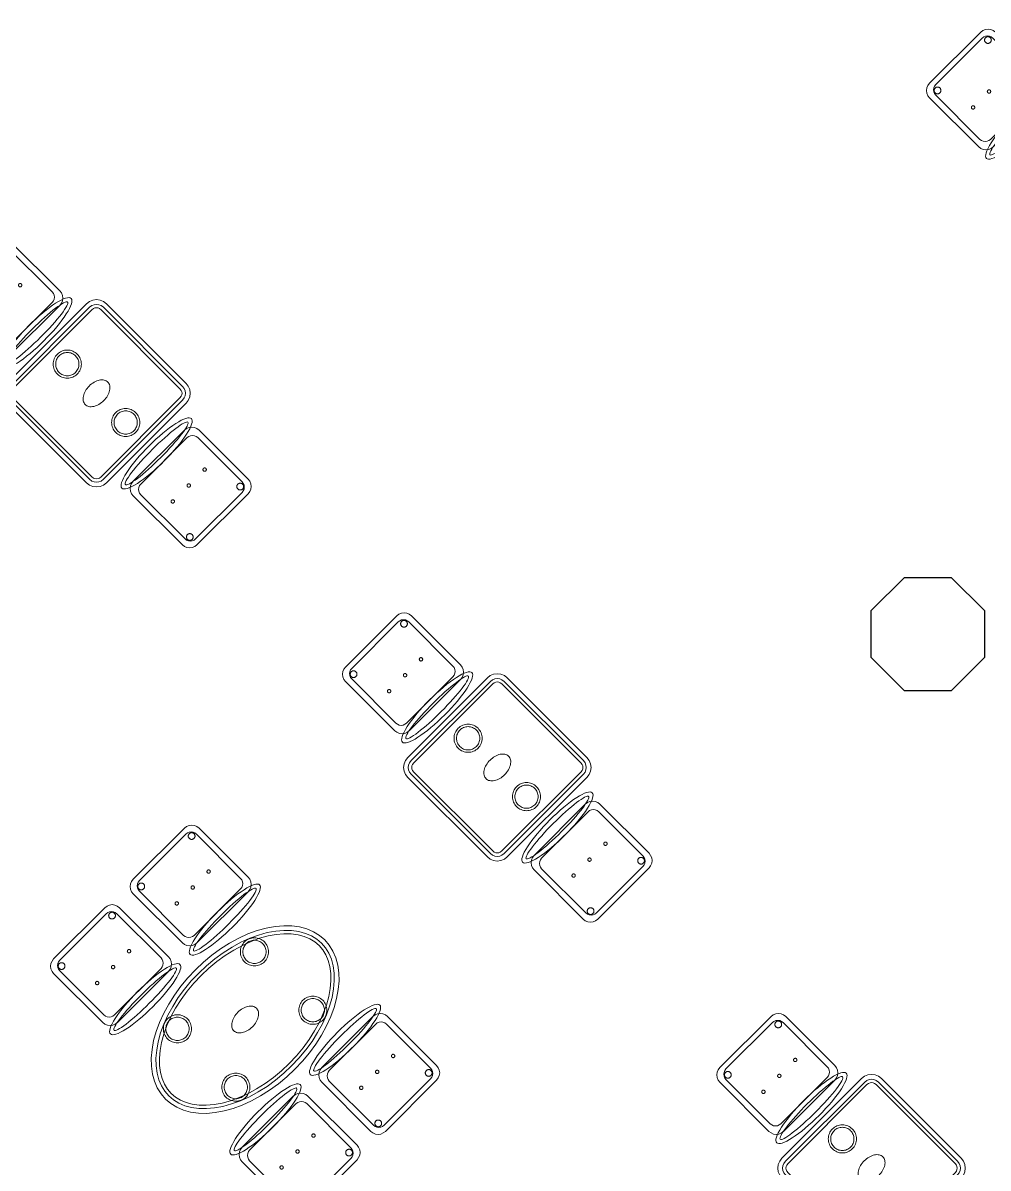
# Model space of a CAD drawing. Header units: metres. Extents: x 2172.2 to 2210.6, y 415.3 to 458.1.
# Drawn here: x 2197.21 to 2202.36, y 425.67 to 431.77 of the extents above; entities that cross this region are included whole.
import ezdxf

# ---------------------------------------------------------------- set-up
doc = ezdxf.new("R2010")
doc.units = ezdxf.units.M
for name, color, linetype, lineweight in [('NC_N1_CHAIRS', 7, 'CONTINUOUS', 13), ('NC_N1_COLUMNS', 7, 'CONTINUOUS', 25), ('NC_N1_TABLES', 7, 'CONTINUOUS', 13), ('NC_N1_WALLS', 7, 'CONTINUOUS', 25)]:
    doc.layers.add(name, color=color, linetype=linetype, lineweight=lineweight)

# ---------------------------------------------------------------- blocks, each defined once
blk = doc.blocks.new('NC_N1_ARCHITECTURE')
at = {"layer": 'NC_N1_COLUMNS', "linetype": 'CONTINUOUS', "lineweight": -2}
blk.add_lwpolyline([(11.911421, -5.785677), (11.734645, -5.608903), (11.734677, -5.358869), (11.911421, -5.182129), (12.161419, -5.182129), (12.338195, -5.358905), (12.338195, -5.608903), (12.161419, -5.785677)], close=True, dxfattribs=at)
blk = doc.blocks.new('NC_N1_DINING_TWO_SQUARE')
at = {"color": 0, "linetype": 'CONTINUOUS', "lineweight": -2}
for points in [[(0.3, -0.375), (-0.3, -0.375), (-0.3194, -0.3724), (-0.3375, -0.365), (-0.353, -0.353), (-0.365, -0.3375), (-0.3724, -0.3194), (-0.375, -0.3), (-0.375, 0.3), (-0.3724, 0.3194), (-0.365, 0.3375), (-0.353, 0.353), (-0.3375, 0.365), (-0.3194, 0.3724), (-0.3, 0.375), (0.3, 0.375), (0.3194, 0.3724), (0.3375, 0.365), (0.353, 0.353), (0.365, 0.3375), (0.3724, 0.3194), (0.375, 0.3), (0.375, -0.3), (0.3724, -0.3194), (0.365, -0.3375), (0.353, -0.353), (0.3375, -0.365), (0.3194, -0.3724)], [(0.2984, -0.35), (-0.2984, -0.35), (-0.3129, -0.3481), (-0.3249, -0.3431), (-0.3352, -0.3352), (-0.3431, -0.3249), (-0.3481, -0.3129), (-0.35, -0.2984), (-0.35, 0.2984), (-0.3481, 0.3129), (-0.3431, 0.3249), (-0.3352, 0.3352), (-0.3249, 0.3431), (-0.3129, 0.3481), (-0.2984, 0.35), (0.2984, 0.35), (0.3129, 0.3481), (0.3249, 0.3431), (0.3352, 0.3352), (0.3431, 0.3249), (0.3481, 0.3129), (0.35, 0.2984), (0.35, -0.2984), (0.3481, -0.3129), (0.3431, -0.3249), (0.3352, -0.3352), (0.3249, -0.3431), (0.3129, -0.3481)], [(0.2972, -0.332), (-0.2972, -0.332), (-0.3082, -0.3306), (-0.3158, -0.3274), (-0.3224, -0.3224), (-0.3274, -0.3158), (-0.3306, -0.3082), (-0.332, -0.2972), (-0.332, 0.2972), (-0.3306, 0.3082), (-0.3274, 0.3158), (-0.3224, 0.3224), (-0.3158, 0.3274), (-0.3082, 0.3306), (-0.2972, 0.332), (0.2972, 0.332), (0.3082, 0.3306), (0.3158, 0.3274), (0.3224, 0.3224), (0.3274, 0.3158), (0.3306, 0.3082), (0.332, 0.2972), (0.332, -0.2972), (0.3306, -0.3082), (0.3274, -0.3158), (0.3224, -0.3224), (0.3158, -0.3274), (0.3082, -0.3306)], [(0.075, 0.22), (0.0746, 0.2126), (0.0736, 0.2054), (0.0718, 0.1982), (0.0693, 0.1913), (0.0661, 0.1846), (0.0624, 0.1783), (0.058, 0.1724), (0.053, 0.167), (0.0476, 0.162), (0.0417, 0.1576), (0.0354, 0.1539), (0.0287, 0.1507), (0.0218, 0.1482), (0.0146, 0.1464), (0.0074, 0.1454), (0, 0.145), (-0.0074, 0.1454), (-0.0146, 0.1464), (-0.0218, 0.1482), (-0.0287, 0.1507), (-0.0354, 0.1539), (-0.0417, 0.1576), (-0.0476, 0.162), (-0.053, 0.167), (-0.058, 0.1724), (-0.0624, 0.1783), (-0.0661, 0.1846), (-0.0693, 0.1913), (-0.0718, 0.1982), (-0.0736, 0.2054), (-0.0746, 0.2126), (-0.075, 0.22), (-0.0746, 0.2274), (-0.0736, 0.2346), (-0.0718, 0.2418), (-0.0693, 0.2487), (-0.0661, 0.2554), (-0.0624, 0.2617), (-0.058, 0.2676), (-0.053, 0.273), (-0.0476, 0.278), (-0.0417, 0.2824), (-0.0354, 0.2861), (-0.0287, 0.2893), (-0.0218, 0.2918), (-0.0146, 0.2936), (-0.0074, 0.2946), (0, 0.295), (0.0074, 0.2946), (0.0146, 0.2936), (0.0218, 0.2918), (0.0287, 0.2893), (0.0354, 0.2861), (0.0417, 0.2824), (0.0476, 0.278), (0.053, 0.273), (0.058, 0.2676), (0.0624, 0.2617), (0.0661, 0.2554), (0.0693, 0.2487), (0.0718, 0.2418), (0.0736, 0.2346), (0.0746, 0.2274)], [(0.062, 0.22), (0.0617, 0.2139), (0.0608, 0.2079), (0.0593, 0.202), (0.0573, 0.1963), (0.0547, 0.1908), (0.0516, 0.1856), (0.0479, 0.1807), (0.0438, 0.1762), (0.0393, 0.1721), (0.0344, 0.1684), (0.0292, 0.1653), (0.0237, 0.1627), (0.018, 0.1607), (0.0121, 0.1592), (0.0061, 0.1583), (0, 0.158), (-0.0061, 0.1583), (-0.0121, 0.1592), (-0.018, 0.1607), (-0.0237, 0.1627), (-0.0292, 0.1653), (-0.0344, 0.1684), (-0.0393, 0.1721), (-0.0438, 0.1762), (-0.0479, 0.1807), (-0.0516, 0.1856), (-0.0547, 0.1908), (-0.0573, 0.1963), (-0.0593, 0.202), (-0.0608, 0.2079), (-0.0617, 0.2139), (-0.062, 0.22), (-0.0617, 0.2261), (-0.0608, 0.2321), (-0.0593, 0.238), (-0.0573, 0.2437), (-0.0547, 0.2492), (-0.0516, 0.2544), (-0.0479, 0.2593), (-0.0438, 0.2638), (-0.0393, 0.2679), (-0.0344, 0.2716), (-0.0292, 0.2747), (-0.0237, 0.2773), (-0.018, 0.2793), (-0.0121, 0.2808), (-0.0061, 0.2817), (0, 0.282), (0.0061, 0.2817), (0.0121, 0.2808), (0.018, 0.2793), (0.0237, 0.2773), (0.0292, 0.2747), (0.0344, 0.2716), (0.0393, 0.2679), (0.0438, 0.2638), (0.0479, 0.2593), (0.0516, 0.2544), (0.0547, 0.2492), (0.0573, 0.2437), (0.0593, 0.238), (0.0608, 0.2321), (0.0617, 0.2261)], [(0.085, 0), (0.0846, 0.0054), (0.0834, 0.0107), (0.0813, 0.016), (0.0785, 0.021), (0.075, 0.0259), (0.0707, 0.0306), (0.0657, 0.0349), (0.0601, 0.0389), (0.0539, 0.0425), (0.0472, 0.0457), (0.0401, 0.0485), (0.0325, 0.0508), (0.0247, 0.0526), (0.0166, 0.0539), (0.0083, 0.0547), (0, 0.055), (-0.0083, 0.0547), (-0.0166, 0.0539), (-0.0247, 0.0526), (-0.0325, 0.0508), (-0.0401, 0.0485), (-0.0472, 0.0457), (-0.0539, 0.0425), (-0.0601, 0.0389), (-0.0657, 0.0349), (-0.0707, 0.0306), (-0.075, 0.0259), (-0.0785, 0.021), (-0.0813, 0.016), (-0.0834, 0.0107), (-0.0846, 0.0054), (-0.085, 0), (-0.0846, -0.0054), (-0.0834, -0.0107), (-0.0813, -0.016), (-0.0785, -0.021), (-0.075, -0.0259), (-0.0707, -0.0306), (-0.0657, -0.0349), (-0.0601, -0.0389), (-0.0539, -0.0425), (-0.0472, -0.0457), (-0.0401, -0.0485), (-0.0325, -0.0508), (-0.0247, -0.0526), (-0.0166, -0.0539), (-0.0083, -0.0547), (0, -0.055), (0.0083, -0.0547), (0.0166, -0.0539), (0.0247, -0.0526), (0.0325, -0.0508), (0.0401, -0.0485), (0.0472, -0.0457), (0.0539, -0.0425), (0.0601, -0.0389), (0.0657, -0.0349), (0.0707, -0.0306), (0.075, -0.0259), (0.0785, -0.021), (0.0813, -0.016), (0.0834, -0.0107), (0.0846, -0.0054)], [(0.075, -0.22), (0.0746, -0.2274), (0.0736, -0.2346), (0.0718, -0.2418), (0.0693, -0.2487), (0.0661, -0.2554), (0.0624, -0.2617), (0.058, -0.2676), (0.053, -0.273), (0.0476, -0.278), (0.0417, -0.2824), (0.0354, -0.2861), (0.0287, -0.2893), (0.0218, -0.2918), (0.0146, -0.2936), (0.0074, -0.2946), (0, -0.295), (-0.0074, -0.2946), (-0.0146, -0.2936), (-0.0218, -0.2918), (-0.0287, -0.2893), (-0.0354, -0.2861), (-0.0417, -0.2824), (-0.0476, -0.278), (-0.053, -0.273), (-0.058, -0.2676), (-0.0624, -0.2617), (-0.0661, -0.2554), (-0.0693, -0.2487), (-0.0718, -0.2418), (-0.0736, -0.2346), (-0.0746, -0.2274), (-0.075, -0.22), (-0.0746, -0.2126), (-0.0736, -0.2054), (-0.0718, -0.1982), (-0.0693, -0.1913), (-0.0661, -0.1846), (-0.0624, -0.1783), (-0.058, -0.1724), (-0.053, -0.167), (-0.0476, -0.162), (-0.0417, -0.1576), (-0.0354, -0.1539), (-0.0287, -0.1507), (-0.0218, -0.1482), (-0.0146, -0.1464), (-0.0074, -0.1454), (0, -0.145), (0.0074, -0.1454), (0.0146, -0.1464), (0.0218, -0.1482), (0.0287, -0.1507), (0.0354, -0.1539), (0.0417, -0.1576), (0.0476, -0.162), (0.053, -0.167), (0.058, -0.1724), (0.0624, -0.1783), (0.0661, -0.1846), (0.0693, -0.1913), (0.0718, -0.1982), (0.0736, -0.2054), (0.0746, -0.2126)], [(0.062, -0.22), (0.0617, -0.2261), (0.0608, -0.2321), (0.0593, -0.238), (0.0573, -0.2437), (0.0547, -0.2492), (0.0516, -0.2544), (0.0479, -0.2593), (0.0438, -0.2638), (0.0393, -0.2679), (0.0344, -0.2716), (0.0292, -0.2747), (0.0237, -0.2773), (0.018, -0.2793), (0.0121, -0.2808), (0.0061, -0.2817), (0, -0.282), (-0.0061, -0.2817), (-0.0121, -0.2808), (-0.018, -0.2793), (-0.0237, -0.2773), (-0.0292, -0.2747), (-0.0344, -0.2716), (-0.0393, -0.2679), (-0.0438, -0.2638), (-0.0479, -0.2593), (-0.0516, -0.2544), (-0.0547, -0.2492), (-0.0573, -0.2437), (-0.0593, -0.238), (-0.0608, -0.2321), (-0.0617, -0.2261), (-0.062, -0.22), (-0.0617, -0.2139), (-0.0608, -0.2079), (-0.0593, -0.202), (-0.0573, -0.1963), (-0.0547, -0.1908), (-0.0516, -0.1856), (-0.0479, -0.1807), (-0.0438, -0.1762), (-0.0393, -0.1721), (-0.0344, -0.1684), (-0.0292, -0.1653), (-0.0237, -0.1627), (-0.018, -0.1607), (-0.0121, -0.1592), (-0.0061, -0.1583), (0, -0.158), (0.0061, -0.1583), (0.0121, -0.1592), (0.018, -0.1607), (0.0237, -0.1627), (0.0292, -0.1653), (0.0344, -0.1684), (0.0393, -0.1721), (0.0438, -0.1762), (0.0479, -0.1807), (0.0516, -0.1856), (0.0547, -0.1908), (0.0573, -0.1963), (0.0593, -0.202), (0.0608, -0.2079), (0.0617, -0.2139)]]:
    blk.add_lwpolyline(points, close=True, dxfattribs=at)
blk = doc.blocks.new('NC_N1_CHAIR_OLIVE')
at = {"color": 0, "linetype": 'CONTINUOUS', "lineweight": -2}
for points in [[(0.262, 0.222), (0.2607, 0.2276), (0.257, 0.2331), (0.2507, 0.2385), (0.2421, 0.2438), (0.2311, 0.2489), (0.2178, 0.2537), (0.2025, 0.2582), (0.1853, 0.2623), (0.1662, 0.2661), (0.1456, 0.2694), (0.1235, 0.2723), (0.1003, 0.2747), (0.0761, 0.2765), (0.0511, 0.2779), (0.0257, 0.2787), (0, 0.279), (-0.0257, 0.2787), (-0.0511, 0.2779), (-0.0761, 0.2765), (-0.1003, 0.2747), (-0.1235, 0.2723), (-0.1456, 0.2694), (-0.1662, 0.2661), (-0.1853, 0.2623), (-0.2025, 0.2582), (-0.2178, 0.2537), (-0.2311, 0.2489), (-0.2421, 0.2438), (-0.2507, 0.2385), (-0.257, 0.2331), (-0.2607, 0.2276), (-0.262, 0.222), (-0.2607, 0.2164), (-0.257, 0.2109), (-0.2507, 0.2055), (-0.2421, 0.2002), (-0.2311, 0.1951), (-0.2178, 0.1903), (-0.2025, 0.1858), (-0.1853, 0.1817), (-0.1662, 0.1779), (-0.1456, 0.1746), (-0.1235, 0.1717), (-0.1003, 0.1693), (-0.0761, 0.1675), (-0.0511, 0.1661), (-0.0257, 0.1653), (0, 0.165), (0.0257, 0.1653), (0.0511, 0.1661), (0.0761, 0.1675), (0.1003, 0.1693), (0.1235, 0.1717), (0.1456, 0.1746), (0.1662, 0.1779), (0.1853, 0.1817), (0.2025, 0.1858), (0.2178, 0.1903), (0.2311, 0.1951), (0.2421, 0.2002), (0.2507, 0.2055), (0.257, 0.2109), (0.2607, 0.2164)], [(0.235, 0.222), (0.2339, 0.225), (0.2305, 0.228), (0.2249, 0.231), (0.2171, 0.2339), (0.2073, 0.2366), (0.1954, 0.2392), (0.1817, 0.2417), (0.1662, 0.2439), (0.1491, 0.246), (0.1306, 0.2478), (0.1108, 0.2493), (0.0899, 0.2506), (0.0682, 0.2517), (0.0458, 0.2524), (0.023, 0.2529), (0, 0.253), (-0.023, 0.2529), (-0.0458, 0.2524), (-0.0682, 0.2517), (-0.0899, 0.2506), (-0.1108, 0.2493), (-0.1306, 0.2478), (-0.1491, 0.246), (-0.1662, 0.2439), (-0.1817, 0.2417), (-0.1954, 0.2392), (-0.2073, 0.2366), (-0.2171, 0.2339), (-0.2249, 0.231), (-0.2305, 0.228), (-0.2339, 0.225), (-0.235, 0.222), (-0.2339, 0.219), (-0.2305, 0.216), (-0.2249, 0.213), (-0.2171, 0.2101), (-0.2073, 0.2074), (-0.1954, 0.2048), (-0.1817, 0.2023), (-0.1662, 0.2001), (-0.1491, 0.198), (-0.1306, 0.1962), (-0.1108, 0.1947), (-0.0899, 0.1934), (-0.0682, 0.1923), (-0.0458, 0.1916), (-0.023, 0.1911), (0, 0.191), (0.023, 0.1911), (0.0458, 0.1916), (0.0682, 0.1923), (0.0899, 0.1934), (0.1108, 0.1947), (0.1306, 0.1962), (0.1491, 0.198), (0.1662, 0.2001), (0.1817, 0.2023), (0.1954, 0.2048), (0.2073, 0.2074), (0.2171, 0.2101), (0.2249, 0.213), (0.2305, 0.216), (0.2339, 0.219)], [(0.193, -0.275), (-0.193, -0.275), (-0.2072, -0.2731), (-0.2205, -0.2676), (-0.2319, -0.2589), (-0.2406, -0.2475), (-0.2461, -0.2342), (-0.248, -0.22), (-0.248, 0.15), (-0.2461, 0.1642), (-0.2406, 0.1775), (-0.2319, 0.1889), (-0.2205, 0.1976), (-0.2072, 0.2031), (-0.193, 0.205), (0.193, 0.205), (0.2072, 0.2031), (0.2205, 0.1976), (0.2319, 0.1889), (0.2406, 0.1775), (0.2461, 0.1642), (0.248, 0.15), (0.248, -0.22), (0.2461, -0.2342), (0.2406, -0.2475), (0.2319, -0.2589), (0.2205, -0.2676), (0.2072, -0.2731)], [(0.175, -0.247), (-0.175, -0.247), (-0.1854, -0.2456), (-0.195, -0.2416), (-0.2033, -0.2353), (-0.2096, -0.227), (-0.2136, -0.2174), (-0.215, -0.207), (-0.215, 0.126), (-0.2136, 0.1364), (-0.2096, 0.146), (-0.2033, 0.1543), (-0.195, 0.1606), (-0.1854, 0.1646), (-0.175, 0.166), (0.175, 0.166), (0.1854, 0.1646), (0.195, 0.1606), (0.2033, 0.1543), (0.2096, 0.146), (0.2136, 0.1364), (0.215, 0.126), (0.215, -0.207), (0.2136, -0.2174), (0.2096, -0.227), (0.2033, -0.2353), (0.195, -0.2416), (0.1854, -0.2456)], [(-0.111, -0.02), (-0.111, -0.0209), (-0.1112, -0.0218), (-0.1114, -0.0226), (-0.1117, -0.0234), (-0.1121, -0.0242), (-0.1125, -0.025), (-0.113, -0.0257), (-0.1136, -0.0264), (-0.1143, -0.027), (-0.115, -0.0275), (-0.1158, -0.0279), (-0.1166, -0.0283), (-0.1174, -0.0286), (-0.1182, -0.0288), (-0.1191, -0.029), (-0.12, -0.029), (-0.1209, -0.029), (-0.1218, -0.0288), (-0.1226, -0.0286), (-0.1234, -0.0283), (-0.1242, -0.0279), (-0.125, -0.0275), (-0.1257, -0.027), (-0.1264, -0.0264), (-0.127, -0.0257), (-0.1275, -0.025), (-0.1279, -0.0242), (-0.1283, -0.0234), (-0.1286, -0.0226), (-0.1288, -0.0218), (-0.129, -0.0209), (-0.129, -0.02), (-0.129, -0.0191), (-0.1288, -0.0182), (-0.1286, -0.0174), (-0.1283, -0.0166), (-0.1279, -0.0158), (-0.1275, -0.015), (-0.127, -0.0143), (-0.1264, -0.0136), (-0.1257, -0.013), (-0.125, -0.0125), (-0.1242, -0.0121), (-0.1234, -0.0117), (-0.1226, -0.0114), (-0.1218, -0.0112), (-0.1209, -0.011), (-0.12, -0.011), (-0.1191, -0.011), (-0.1182, -0.0112), (-0.1174, -0.0114), (-0.1166, -0.0117), (-0.1158, -0.0121), (-0.115, -0.0125), (-0.1143, -0.013), (-0.1136, -0.0136), (-0.113, -0.0143), (-0.1125, -0.015), (-0.1121, -0.0158), (-0.1117, -0.0166), (-0.1114, -0.0174), (-0.1112, -0.0182), (-0.111, -0.0191)], [(0.009, -0.02), (0.009, -0.0209), (0.0088, -0.0218), (0.0086, -0.0226), (0.0083, -0.0234), (0.0079, -0.0242), (0.0075, -0.025), (0.007, -0.0257), (0.0064, -0.0264), (0.0057, -0.027), (0.005, -0.0275), (0.0042, -0.0279), (0.0034, -0.0283), (0.0026, -0.0286), (0.0018, -0.0288), (0.0009, -0.029), (0, -0.029), (-0.0009, -0.029), (-0.0018, -0.0288), (-0.0026, -0.0286), (-0.0034, -0.0283), (-0.0042, -0.0279), (-0.005, -0.0275), (-0.0057, -0.027), (-0.0064, -0.0264), (-0.007, -0.0257), (-0.0075, -0.025), (-0.0079, -0.0242), (-0.0083, -0.0234), (-0.0086, -0.0226), (-0.0088, -0.0218), (-0.009, -0.0209), (-0.009, -0.02), (-0.009, -0.0191), (-0.0088, -0.0182), (-0.0086, -0.0174), (-0.0083, -0.0166), (-0.0079, -0.0158), (-0.0075, -0.015), (-0.007, -0.0143), (-0.0064, -0.0136), (-0.0057, -0.013), (-0.005, -0.0125), (-0.0042, -0.0121), (-0.0034, -0.0117), (-0.0026, -0.0114), (-0.0018, -0.0112), (-0.0009, -0.011), (0, -0.011), (0.0009, -0.011), (0.0018, -0.0112), (0.0026, -0.0114), (0.0034, -0.0117), (0.0042, -0.0121), (0.005, -0.0125), (0.0057, -0.013), (0.0064, -0.0136), (0.007, -0.0143), (0.0075, -0.015), (0.0079, -0.0158), (0.0083, -0.0166), (0.0086, -0.0174), (0.0088, -0.0182), (0.009, -0.0191)], [(0.129, -0.02), (0.129, -0.0209), (0.1288, -0.0218), (0.1286, -0.0226), (0.1283, -0.0234), (0.1279, -0.0242), (0.1275, -0.025), (0.127, -0.0257), (0.1264, -0.0264), (0.1257, -0.027), (0.125, -0.0275), (0.1242, -0.0279), (0.1234, -0.0283), (0.1226, -0.0286), (0.1218, -0.0288), (0.1209, -0.029), (0.12, -0.029), (0.1191, -0.029), (0.1182, -0.0288), (0.1174, -0.0286), (0.1166, -0.0283), (0.1158, -0.0279), (0.115, -0.0275), (0.1143, -0.027), (0.1136, -0.0264), (0.113, -0.0257), (0.1125, -0.025), (0.1121, -0.0242), (0.1117, -0.0234), (0.1114, -0.0226), (0.1112, -0.0218), (0.111, -0.0209), (0.111, -0.02), (0.111, -0.0191), (0.1112, -0.0182), (0.1114, -0.0174), (0.1117, -0.0166), (0.1121, -0.0158), (0.1125, -0.015), (0.113, -0.0143), (0.1136, -0.0136), (0.1143, -0.013), (0.115, -0.0125), (0.1158, -0.0121), (0.1166, -0.0117), (0.1174, -0.0114), (0.1182, -0.0112), (0.1191, -0.011), (0.12, -0.011), (0.1209, -0.011), (0.1218, -0.0112), (0.1226, -0.0114), (0.1234, -0.0117), (0.1242, -0.0121), (0.125, -0.0125), (0.1257, -0.013), (0.1264, -0.0136), (0.127, -0.0143), (0.1275, -0.015), (0.1279, -0.0158), (0.1283, -0.0166), (0.1286, -0.0174), (0.1288, -0.0182), (0.129, -0.0191)], [(-0.172, -0.218), (-0.1721, -0.2198), (-0.1723, -0.2215), (-0.1728, -0.2232), (-0.1734, -0.2249), (-0.1741, -0.2265), (-0.175, -0.228), (-0.1761, -0.2294), (-0.1773, -0.2307), (-0.1786, -0.2319), (-0.18, -0.233), (-0.1815, -0.2339), (-0.1831, -0.2346), (-0.1848, -0.2352), (-0.1865, -0.2357), (-0.1882, -0.2359), (-0.19, -0.236), (-0.1918, -0.2359), (-0.1935, -0.2357), (-0.1952, -0.2352), (-0.1969, -0.2346), (-0.1985, -0.2339), (-0.2, -0.233), (-0.2014, -0.2319), (-0.2027, -0.2307), (-0.2039, -0.2294), (-0.205, -0.228), (-0.2059, -0.2265), (-0.2066, -0.2249), (-0.2072, -0.2232), (-0.2077, -0.2215), (-0.2079, -0.2198), (-0.208, -0.218), (-0.2079, -0.2162), (-0.2077, -0.2145), (-0.2072, -0.2128), (-0.2066, -0.2111), (-0.2059, -0.2095), (-0.205, -0.208), (-0.2039, -0.2066), (-0.2027, -0.2053), (-0.2014, -0.2041), (-0.2, -0.203), (-0.1985, -0.2021), (-0.1969, -0.2014), (-0.1952, -0.2008), (-0.1935, -0.2003), (-0.1918, -0.2001), (-0.19, -0.2), (-0.1882, -0.2001), (-0.1865, -0.2003), (-0.1848, -0.2008), (-0.1831, -0.2014), (-0.1815, -0.2021), (-0.18, -0.203), (-0.1786, -0.2041), (-0.1773, -0.2053), (-0.1761, -0.2066), (-0.175, -0.208), (-0.1741, -0.2095), (-0.1734, -0.2111), (-0.1728, -0.2128), (-0.1723, -0.2145), (-0.1721, -0.2162)], [(0.208, -0.218), (0.2079, -0.2198), (0.2077, -0.2215), (0.2072, -0.2232), (0.2066, -0.2249), (0.2059, -0.2265), (0.205, -0.228), (0.2039, -0.2294), (0.2027, -0.2307), (0.2014, -0.2319), (0.2, -0.233), (0.1985, -0.2339), (0.1969, -0.2346), (0.1952, -0.2352), (0.1935, -0.2357), (0.1918, -0.2359), (0.19, -0.236), (0.1882, -0.2359), (0.1865, -0.2357), (0.1848, -0.2352), (0.1831, -0.2346), (0.1815, -0.2339), (0.18, -0.233), (0.1786, -0.2319), (0.1773, -0.2307), (0.1761, -0.2294), (0.175, -0.228), (0.1741, -0.2265), (0.1734, -0.2249), (0.1728, -0.2232), (0.1723, -0.2215), (0.1721, -0.2198), (0.172, -0.218), (0.1721, -0.2162), (0.1723, -0.2145), (0.1728, -0.2128), (0.1734, -0.2111), (0.1741, -0.2095), (0.175, -0.208), (0.1761, -0.2066), (0.1773, -0.2053), (0.1786, -0.2041), (0.18, -0.203), (0.1815, -0.2021), (0.1831, -0.2014), (0.1848, -0.2008), (0.1865, -0.2003), (0.1882, -0.2001), (0.19, -0.2), (0.1918, -0.2001), (0.1935, -0.2003), (0.1952, -0.2008), (0.1969, -0.2014), (0.1985, -0.2021), (0.2, -0.203), (0.2014, -0.2041), (0.2027, -0.2053), (0.2039, -0.2066), (0.205, -0.208), (0.2059, -0.2095), (0.2066, -0.2111), (0.2072, -0.2128), (0.2077, -0.2145), (0.2079, -0.2162)]]:
    blk.add_lwpolyline(points, close=True, dxfattribs=at)
blk = doc.blocks.new('NC_N1_DINING_2')
at = {"color": 0, "linetype": 'CONTINUOUS', "lineweight": -2}
for points in [[(0.6, 0), (0.5971, 0.0368), (0.5885, 0.0732), (0.5742, 0.1089), (0.5543, 0.1435), (0.5292, 0.1768), (0.4989, 0.2083), (0.4638, 0.2379), (0.4243, 0.2652), (0.3806, 0.2899), (0.3333, 0.3118), (0.2828, 0.3307), (0.2296, 0.3465), (0.1742, 0.3589), (0.1171, 0.3678), (0.0588, 0.3732), (0, 0.375), (-0.0588, 0.3732), (-0.1171, 0.3678), (-0.1742, 0.3589), (-0.2296, 0.3465), (-0.2828, 0.3307), (-0.3333, 0.3118), (-0.3806, 0.2899), (-0.4243, 0.2652), (-0.4638, 0.2379), (-0.4989, 0.2083), (-0.5292, 0.1768), (-0.5543, 0.1435), (-0.5742, 0.1089), (-0.5885, 0.0732), (-0.5971, 0.0368), (-0.6, 0), (-0.5971, -0.0368), (-0.5885, -0.0732), (-0.5742, -0.1089), (-0.5543, -0.1435), (-0.5292, -0.1768), (-0.4989, -0.2083), (-0.4638, -0.2379), (-0.4243, -0.2652), (-0.3806, -0.2899), (-0.3333, -0.3118), (-0.2828, -0.3307), (-0.2296, -0.3465), (-0.1742, -0.3589), (-0.1171, -0.3678), (-0.0588, -0.3732), (0, -0.375), (0.0588, -0.3732), (0.1171, -0.3678), (0.1742, -0.3589), (0.2296, -0.3465), (0.2828, -0.3307), (0.3333, -0.3118), (0.3806, -0.2899), (0.4243, -0.2652), (0.4638, -0.2379), (0.4989, -0.2083), (0.5292, -0.1768), (0.5543, -0.1435), (0.5742, -0.1089), (0.5885, -0.0732), (0.5971, -0.0368)], [(0.5749, 0), (0.5723, -0.0329), (0.5646, -0.0656), (0.5516, -0.0979), (0.5334, -0.1297), (0.5101, -0.1605), (0.4818, -0.1901), (0.4486, -0.218), (0.411, -0.244), (0.3692, -0.2676), (0.3237, -0.2887), (0.2749, -0.307), (0.2233, -0.3222), (0.1695, -0.3343), (0.114, -0.343), (0.0573, -0.3482), (0, -0.35), (-0.0573, -0.3482), (-0.114, -0.343), (-0.1695, -0.3343), (-0.2233, -0.3222), (-0.2749, -0.307), (-0.3237, -0.2887), (-0.3692, -0.2676), (-0.411, -0.244), (-0.4486, -0.218), (-0.4818, -0.1901), (-0.5101, -0.1605), (-0.5334, -0.1297), (-0.5516, -0.0979), (-0.5646, -0.0656), (-0.5723, -0.0329), (-0.5749, 0), (-0.5723, 0.0329), (-0.5646, 0.0656), (-0.5516, 0.0979), (-0.5334, 0.1297), (-0.5101, 0.1605), (-0.4818, 0.1901), (-0.4486, 0.218), (-0.411, 0.244), (-0.3692, 0.2676), (-0.3237, 0.2887), (-0.2749, 0.307), (-0.2233, 0.3222), (-0.1695, 0.3343), (-0.114, 0.343), (-0.0573, 0.3482), (0, 0.35), (0.0573, 0.3482), (0.114, 0.343), (0.1695, 0.3343), (0.2233, 0.3222), (0.2749, 0.307), (0.3237, 0.2887), (0.3692, 0.2676), (0.411, 0.244), (0.4486, 0.218), (0.4818, 0.1901), (0.5101, 0.1605), (0.5334, 0.1297), (0.5516, 0.0979), (0.5646, 0.0656), (0.5723, 0.0329)], [(0.5569, 0), (0.5545, -0.0301), (0.5474, -0.0601), (0.5354, -0.0901), (0.5184, -0.1198), (0.4964, -0.1488), (0.4694, -0.1769), (0.4377, -0.2037), (0.4014, -0.2287), (0.361, -0.2516), (0.3167, -0.2721), (0.2692, -0.2899), (0.2188, -0.3048), (0.1661, -0.3166), (0.1117, -0.3251), (0.0562, -0.3303), (0, -0.332), (-0.0562, -0.3303), (-0.1117, -0.3251), (-0.1661, -0.3166), (-0.2188, -0.3048), (-0.2692, -0.2899), (-0.3167, -0.2721), (-0.361, -0.2516), (-0.4014, -0.2287), (-0.4377, -0.2037), (-0.4694, -0.1769), (-0.4964, -0.1488), (-0.5184, -0.1198), (-0.5354, -0.0901), (-0.5474, -0.0601), (-0.5545, -0.0301), (-0.5569, 0), (-0.5545, 0.0301), (-0.5474, 0.0601), (-0.5354, 0.0901), (-0.5184, 0.1198), (-0.4964, 0.1488), (-0.4694, 0.1769), (-0.4377, 0.2037), (-0.4014, 0.2287), (-0.361, 0.2516), (-0.3167, 0.2721), (-0.2692, 0.2899), (-0.2188, 0.3048), (-0.1661, 0.3166), (-0.1117, 0.3251), (-0.0562, 0.3303), (0, 0.332), (0.0562, 0.3303), (0.1117, 0.3251), (0.1661, 0.3166), (0.2188, 0.3048), (0.2692, 0.2899), (0.3167, 0.2721), (0.361, 0.2516), (0.4014, 0.2287), (0.4377, 0.2037), (0.4694, 0.1769), (0.4964, 0.1488), (0.5184, 0.1198), (0.5354, 0.0901), (0.5474, 0.0601), (0.5545, 0.0301)], [(-0.215, 0.22), (-0.2154, 0.2126), (-0.2164, 0.2054), (-0.2182, 0.1982), (-0.2207, 0.1913), (-0.2239, 0.1846), (-0.2276, 0.1783), (-0.232, 0.1724), (-0.237, 0.167), (-0.2424, 0.162), (-0.2483, 0.1576), (-0.2546, 0.1539), (-0.2613, 0.1507), (-0.2682, 0.1482), (-0.2754, 0.1464), (-0.2826, 0.1454), (-0.29, 0.145), (-0.2974, 0.1454), (-0.3046, 0.1464), (-0.3118, 0.1482), (-0.3187, 0.1507), (-0.3254, 0.1539), (-0.3317, 0.1576), (-0.3376, 0.162), (-0.343, 0.167), (-0.348, 0.1724), (-0.3524, 0.1783), (-0.3561, 0.1846), (-0.3593, 0.1913), (-0.3618, 0.1982), (-0.3636, 0.2054), (-0.3646, 0.2126), (-0.365, 0.22), (-0.3646, 0.2274), (-0.3636, 0.2346), (-0.3618, 0.2418), (-0.3593, 0.2487), (-0.3561, 0.2554), (-0.3524, 0.2617), (-0.348, 0.2676), (-0.343, 0.273), (-0.3376, 0.278), (-0.3317, 0.2824), (-0.3254, 0.2861), (-0.3187, 0.2893), (-0.3118, 0.2918), (-0.3046, 0.2936), (-0.2974, 0.2946), (-0.29, 0.295), (-0.2826, 0.2946), (-0.2754, 0.2936), (-0.2682, 0.2918), (-0.2613, 0.2893), (-0.2546, 0.2861), (-0.2483, 0.2824), (-0.2424, 0.278), (-0.237, 0.273), (-0.232, 0.2676), (-0.2276, 0.2617), (-0.2239, 0.2554), (-0.2207, 0.2487), (-0.2182, 0.2418), (-0.2164, 0.2346), (-0.2154, 0.2274)], [(-0.228, 0.22), (-0.2283, 0.2139), (-0.2292, 0.2079), (-0.2307, 0.202), (-0.2327, 0.1963), (-0.2353, 0.1908), (-0.2384, 0.1856), (-0.2421, 0.1807), (-0.2462, 0.1762), (-0.2507, 0.1721), (-0.2556, 0.1684), (-0.2608, 0.1653), (-0.2663, 0.1627), (-0.272, 0.1607), (-0.2779, 0.1592), (-0.2839, 0.1583), (-0.29, 0.158), (-0.2961, 0.1583), (-0.3021, 0.1592), (-0.308, 0.1607), (-0.3137, 0.1627), (-0.3192, 0.1653), (-0.3244, 0.1684), (-0.3293, 0.1721), (-0.3338, 0.1762), (-0.3379, 0.1807), (-0.3416, 0.1856), (-0.3447, 0.1908), (-0.3473, 0.1963), (-0.3493, 0.202), (-0.3508, 0.2079), (-0.3517, 0.2139), (-0.352, 0.22), (-0.3517, 0.2261), (-0.3508, 0.2321), (-0.3493, 0.238), (-0.3473, 0.2437), (-0.3447, 0.2492), (-0.3416, 0.2544), (-0.3379, 0.2593), (-0.3338, 0.2638), (-0.3293, 0.2679), (-0.3244, 0.2716), (-0.3192, 0.2747), (-0.3137, 0.2773), (-0.308, 0.2793), (-0.3021, 0.2808), (-0.2961, 0.2817), (-0.29, 0.282), (-0.2839, 0.2817), (-0.2779, 0.2808), (-0.272, 0.2793), (-0.2663, 0.2773), (-0.2608, 0.2747), (-0.2556, 0.2716), (-0.2507, 0.2679), (-0.2462, 0.2638), (-0.2421, 0.2593), (-0.2384, 0.2544), (-0.2353, 0.2492), (-0.2327, 0.2437), (-0.2307, 0.238), (-0.2292, 0.2321), (-0.2283, 0.2261)], [(0.365, 0.22), (0.3646, 0.2126), (0.3636, 0.2054), (0.3618, 0.1982), (0.3593, 0.1913), (0.3561, 0.1846), (0.3524, 0.1783), (0.348, 0.1724), (0.343, 0.167), (0.3376, 0.162), (0.3317, 0.1576), (0.3254, 0.1539), (0.3187, 0.1507), (0.3118, 0.1482), (0.3046, 0.1464), (0.2974, 0.1454), (0.29, 0.145), (0.2826, 0.1454), (0.2754, 0.1464), (0.2682, 0.1482), (0.2613, 0.1507), (0.2546, 0.1539), (0.2483, 0.1576), (0.2424, 0.162), (0.237, 0.167), (0.232, 0.1724), (0.2276, 0.1783), (0.2239, 0.1846), (0.2207, 0.1913), (0.2182, 0.1982), (0.2164, 0.2054), (0.2154, 0.2126), (0.215, 0.22), (0.2154, 0.2274), (0.2164, 0.2346), (0.2182, 0.2418), (0.2207, 0.2487), (0.2239, 0.2554), (0.2276, 0.2617), (0.232, 0.2676), (0.237, 0.273), (0.2424, 0.278), (0.2483, 0.2824), (0.2546, 0.2861), (0.2613, 0.2893), (0.2682, 0.2918), (0.2754, 0.2936), (0.2826, 0.2946), (0.29, 0.295), (0.2974, 0.2946), (0.3046, 0.2936), (0.3118, 0.2918), (0.3187, 0.2893), (0.3254, 0.2861), (0.3317, 0.2824), (0.3376, 0.278), (0.343, 0.273), (0.348, 0.2676), (0.3524, 0.2617), (0.3561, 0.2554), (0.3593, 0.2487), (0.3618, 0.2418), (0.3636, 0.2346), (0.3646, 0.2274)], [(0.352, 0.22), (0.3517, 0.2139), (0.3508, 0.2079), (0.3493, 0.202), (0.3473, 0.1963), (0.3447, 0.1908), (0.3416, 0.1856), (0.3379, 0.1807), (0.3338, 0.1762), (0.3293, 0.1721), (0.3244, 0.1684), (0.3192, 0.1653), (0.3137, 0.1627), (0.308, 0.1607), (0.3021, 0.1592), (0.2961, 0.1583), (0.29, 0.158), (0.2839, 0.1583), (0.2779, 0.1592), (0.272, 0.1607), (0.2663, 0.1627), (0.2608, 0.1653), (0.2556, 0.1684), (0.2507, 0.1721), (0.2462, 0.1762), (0.2421, 0.1807), (0.2384, 0.1856), (0.2353, 0.1908), (0.2327, 0.1963), (0.2307, 0.202), (0.2292, 0.2079), (0.2283, 0.2139), (0.228, 0.22), (0.2283, 0.2261), (0.2292, 0.2321), (0.2307, 0.238), (0.2327, 0.2437), (0.2353, 0.2492), (0.2384, 0.2544), (0.2421, 0.2593), (0.2462, 0.2638), (0.2507, 0.2679), (0.2556, 0.2716), (0.2608, 0.2747), (0.2663, 0.2773), (0.272, 0.2793), (0.2779, 0.2808), (0.2839, 0.2817), (0.29, 0.282), (0.2961, 0.2817), (0.3021, 0.2808), (0.308, 0.2793), (0.3137, 0.2773), (0.3192, 0.2747), (0.3244, 0.2716), (0.3293, 0.2679), (0.3338, 0.2638), (0.3379, 0.2593), (0.3416, 0.2544), (0.3447, 0.2492), (0.3473, 0.2437), (0.3493, 0.238), (0.3508, 0.2321), (0.3517, 0.2261)], [(0.085, 0), (0.0846, 0.0054), (0.0834, 0.0107), (0.0813, 0.016), (0.0785, 0.021), (0.075, 0.0259), (0.0707, 0.0306), (0.0657, 0.0349), (0.0601, 0.0389), (0.0539, 0.0425), (0.0472, 0.0457), (0.0401, 0.0485), (0.0325, 0.0508), (0.0247, 0.0526), (0.0166, 0.0539), (0.0083, 0.0547), (0, 0.055), (-0.0083, 0.0547), (-0.0166, 0.0539), (-0.0247, 0.0526), (-0.0325, 0.0508), (-0.0401, 0.0485), (-0.0472, 0.0457), (-0.0539, 0.0425), (-0.0601, 0.0389), (-0.0657, 0.0349), (-0.0707, 0.0306), (-0.075, 0.0259), (-0.0785, 0.021), (-0.0813, 0.016), (-0.0834, 0.0107), (-0.0846, 0.0054), (-0.085, 0), (-0.0846, -0.0054), (-0.0834, -0.0107), (-0.0813, -0.016), (-0.0785, -0.021), (-0.075, -0.0259), (-0.0707, -0.0306), (-0.0657, -0.0349), (-0.0601, -0.0389), (-0.0539, -0.0425), (-0.0472, -0.0457), (-0.0401, -0.0485), (-0.0325, -0.0508), (-0.0247, -0.0526), (-0.0166, -0.0539), (-0.0083, -0.0547), (0, -0.055), (0.0083, -0.0547), (0.0166, -0.0539), (0.0247, -0.0526), (0.0325, -0.0508), (0.0401, -0.0485), (0.0472, -0.0457), (0.0539, -0.0425), (0.0601, -0.0389), (0.0657, -0.0349), (0.0707, -0.0306), (0.075, -0.0259), (0.0785, -0.021), (0.0813, -0.016), (0.0834, -0.0107), (0.0846, -0.0054)], [(-0.215, -0.22), (-0.2154, -0.2274), (-0.2164, -0.2346), (-0.2182, -0.2418), (-0.2207, -0.2487), (-0.2239, -0.2554), (-0.2276, -0.2617), (-0.232, -0.2676), (-0.237, -0.273), (-0.2424, -0.278), (-0.2483, -0.2824), (-0.2546, -0.2861), (-0.2613, -0.2893), (-0.2682, -0.2918), (-0.2754, -0.2936), (-0.2826, -0.2946), (-0.29, -0.295), (-0.2974, -0.2946), (-0.3046, -0.2936), (-0.3118, -0.2918), (-0.3187, -0.2893), (-0.3254, -0.2861), (-0.3317, -0.2824), (-0.3376, -0.278), (-0.343, -0.273), (-0.348, -0.2676), (-0.3524, -0.2617), (-0.3561, -0.2554), (-0.3593, -0.2487), (-0.3618, -0.2418), (-0.3636, -0.2346), (-0.3646, -0.2274), (-0.365, -0.22), (-0.3646, -0.2126), (-0.3636, -0.2054), (-0.3618, -0.1982), (-0.3593, -0.1913), (-0.3561, -0.1846), (-0.3524, -0.1783), (-0.348, -0.1724), (-0.343, -0.167), (-0.3376, -0.162), (-0.3317, -0.1576), (-0.3254, -0.1539), (-0.3187, -0.1507), (-0.3118, -0.1482), (-0.3046, -0.1464), (-0.2974, -0.1454), (-0.29, -0.145), (-0.2826, -0.1454), (-0.2754, -0.1464), (-0.2682, -0.1482), (-0.2613, -0.1507), (-0.2546, -0.1539), (-0.2483, -0.1576), (-0.2424, -0.162), (-0.237, -0.167), (-0.232, -0.1724), (-0.2276, -0.1783), (-0.2239, -0.1846), (-0.2207, -0.1913), (-0.2182, -0.1982), (-0.2164, -0.2054), (-0.2154, -0.2126)], [(-0.228, -0.22), (-0.2283, -0.2261), (-0.2292, -0.2321), (-0.2307, -0.238), (-0.2327, -0.2437), (-0.2353, -0.2492), (-0.2384, -0.2544), (-0.2421, -0.2593), (-0.2462, -0.2638), (-0.2507, -0.2679), (-0.2556, -0.2716), (-0.2608, -0.2747), (-0.2663, -0.2773), (-0.272, -0.2793), (-0.2779, -0.2808), (-0.2839, -0.2817), (-0.29, -0.282), (-0.2961, -0.2817), (-0.3021, -0.2808), (-0.308, -0.2793), (-0.3137, -0.2773), (-0.3192, -0.2747), (-0.3244, -0.2716), (-0.3293, -0.2679), (-0.3338, -0.2638), (-0.3379, -0.2593), (-0.3416, -0.2544), (-0.3447, -0.2492), (-0.3473, -0.2437), (-0.3493, -0.238), (-0.3508, -0.2321), (-0.3517, -0.2261), (-0.352, -0.22), (-0.3517, -0.2139), (-0.3508, -0.2079), (-0.3493, -0.202), (-0.3473, -0.1963), (-0.3447, -0.1908), (-0.3416, -0.1856), (-0.3379, -0.1807), (-0.3338, -0.1762), (-0.3293, -0.1721), (-0.3244, -0.1684), (-0.3192, -0.1653), (-0.3137, -0.1627), (-0.308, -0.1607), (-0.3021, -0.1592), (-0.2961, -0.1583), (-0.29, -0.158), (-0.2839, -0.1583), (-0.2779, -0.1592), (-0.272, -0.1607), (-0.2663, -0.1627), (-0.2608, -0.1653), (-0.2556, -0.1684), (-0.2507, -0.1721), (-0.2462, -0.1762), (-0.2421, -0.1807), (-0.2384, -0.1856), (-0.2353, -0.1908), (-0.2327, -0.1963), (-0.2307, -0.202), (-0.2292, -0.2079), (-0.2283, -0.2139)], [(0.365, -0.22), (0.3646, -0.2274), (0.3636, -0.2346), (0.3618, -0.2418), (0.3593, -0.2487), (0.3561, -0.2554), (0.3524, -0.2617), (0.348, -0.2676), (0.343, -0.273), (0.3376, -0.278), (0.3317, -0.2824), (0.3254, -0.2861), (0.3187, -0.2893), (0.3118, -0.2918), (0.3046, -0.2936), (0.2974, -0.2946), (0.29, -0.295), (0.2826, -0.2946), (0.2754, -0.2936), (0.2682, -0.2918), (0.2613, -0.2893), (0.2546, -0.2861), (0.2483, -0.2824), (0.2424, -0.278), (0.237, -0.273), (0.232, -0.2676), (0.2276, -0.2617), (0.2239, -0.2554), (0.2207, -0.2487), (0.2182, -0.2418), (0.2164, -0.2346), (0.2154, -0.2274), (0.215, -0.22), (0.2154, -0.2126), (0.2164, -0.2054), (0.2182, -0.1982), (0.2207, -0.1913), (0.2239, -0.1846), (0.2276, -0.1783), (0.232, -0.1724), (0.237, -0.167), (0.2424, -0.162), (0.2483, -0.1576), (0.2546, -0.1539), (0.2613, -0.1507), (0.2682, -0.1482), (0.2754, -0.1464), (0.2826, -0.1454), (0.29, -0.145), (0.2974, -0.1454), (0.3046, -0.1464), (0.3118, -0.1482), (0.3187, -0.1507), (0.3254, -0.1539), (0.3317, -0.1576), (0.3376, -0.162), (0.343, -0.167), (0.348, -0.1724), (0.3524, -0.1783), (0.3561, -0.1846), (0.3593, -0.1913), (0.3618, -0.1982), (0.3636, -0.2054), (0.3646, -0.2126)], [(0.352, -0.22), (0.3517, -0.2261), (0.3508, -0.2321), (0.3493, -0.238), (0.3473, -0.2437), (0.3447, -0.2492), (0.3416, -0.2544), (0.3379, -0.2593), (0.3338, -0.2638), (0.3293, -0.2679), (0.3244, -0.2716), (0.3192, -0.2747), (0.3137, -0.2773), (0.308, -0.2793), (0.3021, -0.2808), (0.2961, -0.2817), (0.29, -0.282), (0.2839, -0.2817), (0.2779, -0.2808), (0.272, -0.2793), (0.2663, -0.2773), (0.2608, -0.2747), (0.2556, -0.2716), (0.2507, -0.2679), (0.2462, -0.2638), (0.2421, -0.2593), (0.2384, -0.2544), (0.2353, -0.2492), (0.2327, -0.2437), (0.2307, -0.238), (0.2292, -0.2321), (0.2283, -0.2261), (0.228, -0.22), (0.2283, -0.2139), (0.2292, -0.2079), (0.2307, -0.202), (0.2327, -0.1963), (0.2353, -0.1908), (0.2384, -0.1856), (0.2421, -0.1807), (0.2462, -0.1762), (0.2507, -0.1721), (0.2556, -0.1684), (0.2608, -0.1653), (0.2663, -0.1627), (0.272, -0.1607), (0.2779, -0.1592), (0.2839, -0.1583), (0.29, -0.158), (0.2961, -0.1583), (0.3021, -0.1592), (0.308, -0.1607), (0.3137, -0.1627), (0.3192, -0.1653), (0.3244, -0.1684), (0.3293, -0.1721), (0.3338, -0.1762), (0.3379, -0.1807), (0.3416, -0.1856), (0.3447, -0.1908), (0.3473, -0.1963), (0.3493, -0.202), (0.3508, -0.2079), (0.3517, -0.2139)]]:
    blk.add_lwpolyline(points, close=True, dxfattribs=at)
blk = doc.blocks.new('NC_N1_CHAIR_IVORY')
at = {"color": 0, "linetype": 'CONTINUOUS', "lineweight": -2}
for points in [[(0.262, 0.222), (0.2607, 0.2276), (0.257, 0.2331), (0.2507, 0.2385), (0.2421, 0.2438), (0.2311, 0.2489), (0.2178, 0.2537), (0.2025, 0.2582), (0.1853, 0.2623), (0.1662, 0.2661), (0.1456, 0.2694), (0.1235, 0.2723), (0.1003, 0.2747), (0.0761, 0.2765), (0.0511, 0.2779), (0.0257, 0.2787), (0, 0.279), (-0.0257, 0.2787), (-0.0511, 0.2779), (-0.0761, 0.2765), (-0.1003, 0.2747), (-0.1235, 0.2723), (-0.1456, 0.2694), (-0.1662, 0.2661), (-0.1853, 0.2623), (-0.2025, 0.2582), (-0.2178, 0.2537), (-0.2311, 0.2489), (-0.2421, 0.2438), (-0.2507, 0.2385), (-0.257, 0.2331), (-0.2607, 0.2276), (-0.262, 0.222), (-0.2607, 0.2164), (-0.257, 0.2109), (-0.2507, 0.2055), (-0.2421, 0.2002), (-0.2311, 0.1951), (-0.2178, 0.1903), (-0.2025, 0.1858), (-0.1853, 0.1817), (-0.1662, 0.1779), (-0.1456, 0.1746), (-0.1235, 0.1717), (-0.1003, 0.1693), (-0.0761, 0.1675), (-0.0511, 0.1661), (-0.0257, 0.1653), (0, 0.165), (0.0257, 0.1653), (0.0511, 0.1661), (0.0761, 0.1675), (0.1003, 0.1693), (0.1235, 0.1717), (0.1456, 0.1746), (0.1662, 0.1779), (0.1853, 0.1817), (0.2025, 0.1858), (0.2178, 0.1903), (0.2311, 0.1951), (0.2421, 0.2002), (0.2507, 0.2055), (0.257, 0.2109), (0.2607, 0.2164)], [(0.235, 0.222), (0.2339, 0.225), (0.2305, 0.228), (0.2249, 0.231), (0.2171, 0.2339), (0.2073, 0.2366), (0.1954, 0.2392), (0.1817, 0.2417), (0.1662, 0.2439), (0.1491, 0.246), (0.1306, 0.2478), (0.1108, 0.2493), (0.0899, 0.2506), (0.0682, 0.2517), (0.0458, 0.2524), (0.023, 0.2529), (0, 0.253), (-0.023, 0.2529), (-0.0458, 0.2524), (-0.0682, 0.2517), (-0.0899, 0.2506), (-0.1108, 0.2493), (-0.1306, 0.2478), (-0.1491, 0.246), (-0.1662, 0.2439), (-0.1817, 0.2417), (-0.1954, 0.2392), (-0.2073, 0.2366), (-0.2171, 0.2339), (-0.2249, 0.231), (-0.2305, 0.228), (-0.2339, 0.225), (-0.235, 0.222), (-0.2339, 0.219), (-0.2305, 0.216), (-0.2249, 0.213), (-0.2171, 0.2101), (-0.2073, 0.2074), (-0.1954, 0.2048), (-0.1817, 0.2023), (-0.1662, 0.2001), (-0.1491, 0.198), (-0.1306, 0.1962), (-0.1108, 0.1947), (-0.0899, 0.1934), (-0.0682, 0.1923), (-0.0458, 0.1916), (-0.023, 0.1911), (0, 0.191), (0.023, 0.1911), (0.0458, 0.1916), (0.0682, 0.1923), (0.0899, 0.1934), (0.1108, 0.1947), (0.1306, 0.1962), (0.1491, 0.198), (0.1662, 0.2001), (0.1817, 0.2023), (0.1954, 0.2048), (0.2073, 0.2074), (0.2171, 0.2101), (0.2249, 0.213), (0.2305, 0.216), (0.2339, 0.219)], [(0.193, -0.275), (-0.193, -0.275), (-0.2072, -0.2731), (-0.2205, -0.2676), (-0.2319, -0.2589), (-0.2406, -0.2475), (-0.2461, -0.2342), (-0.248, -0.22), (-0.248, 0.15), (-0.2461, 0.1642), (-0.2406, 0.1775), (-0.2319, 0.1889), (-0.2205, 0.1976), (-0.2072, 0.2031), (-0.193, 0.205), (0.193, 0.205), (0.2072, 0.2031), (0.2205, 0.1976), (0.2319, 0.1889), (0.2406, 0.1775), (0.2461, 0.1642), (0.248, 0.15), (0.248, -0.22), (0.2461, -0.2342), (0.2406, -0.2475), (0.2319, -0.2589), (0.2205, -0.2676), (0.2072, -0.2731)], [(0.175, -0.247), (-0.175, -0.247), (-0.1854, -0.2456), (-0.195, -0.2416), (-0.2033, -0.2353), (-0.2096, -0.227), (-0.2136, -0.2174), (-0.215, -0.207), (-0.215, 0.126), (-0.2136, 0.1364), (-0.2096, 0.146), (-0.2033, 0.1543), (-0.195, 0.1606), (-0.1854, 0.1646), (-0.175, 0.166), (0.175, 0.166), (0.1854, 0.1646), (0.195, 0.1606), (0.2033, 0.1543), (0.2096, 0.146), (0.2136, 0.1364), (0.215, 0.126), (0.215, -0.207), (0.2136, -0.2174), (0.2096, -0.227), (0.2033, -0.2353), (0.195, -0.2416), (0.1854, -0.2456)], [(-0.111, -0.02), (-0.111, -0.0209), (-0.1112, -0.0218), (-0.1114, -0.0226), (-0.1117, -0.0234), (-0.1121, -0.0242), (-0.1125, -0.025), (-0.113, -0.0257), (-0.1136, -0.0264), (-0.1143, -0.027), (-0.115, -0.0275), (-0.1158, -0.0279), (-0.1166, -0.0283), (-0.1174, -0.0286), (-0.1182, -0.0288), (-0.1191, -0.029), (-0.12, -0.029), (-0.1209, -0.029), (-0.1218, -0.0288), (-0.1226, -0.0286), (-0.1234, -0.0283), (-0.1242, -0.0279), (-0.125, -0.0275), (-0.1257, -0.027), (-0.1264, -0.0264), (-0.127, -0.0257), (-0.1275, -0.025), (-0.1279, -0.0242), (-0.1283, -0.0234), (-0.1286, -0.0226), (-0.1288, -0.0218), (-0.129, -0.0209), (-0.129, -0.02), (-0.129, -0.0191), (-0.1288, -0.0182), (-0.1286, -0.0174), (-0.1283, -0.0166), (-0.1279, -0.0158), (-0.1275, -0.015), (-0.127, -0.0143), (-0.1264, -0.0136), (-0.1257, -0.013), (-0.125, -0.0125), (-0.1242, -0.0121), (-0.1234, -0.0117), (-0.1226, -0.0114), (-0.1218, -0.0112), (-0.1209, -0.011), (-0.12, -0.011), (-0.1191, -0.011), (-0.1182, -0.0112), (-0.1174, -0.0114), (-0.1166, -0.0117), (-0.1158, -0.0121), (-0.115, -0.0125), (-0.1143, -0.013), (-0.1136, -0.0136), (-0.113, -0.0143), (-0.1125, -0.015), (-0.1121, -0.0158), (-0.1117, -0.0166), (-0.1114, -0.0174), (-0.1112, -0.0182), (-0.111, -0.0191)], [(0.009, -0.02), (0.009, -0.0209), (0.0088, -0.0218), (0.0086, -0.0226), (0.0083, -0.0234), (0.0079, -0.0242), (0.0075, -0.025), (0.007, -0.0257), (0.0064, -0.0264), (0.0057, -0.027), (0.005, -0.0275), (0.0042, -0.0279), (0.0034, -0.0283), (0.0026, -0.0286), (0.0018, -0.0288), (0.0009, -0.029), (0, -0.029), (-0.0009, -0.029), (-0.0018, -0.0288), (-0.0026, -0.0286), (-0.0034, -0.0283), (-0.0042, -0.0279), (-0.005, -0.0275), (-0.0057, -0.027), (-0.0064, -0.0264), (-0.007, -0.0257), (-0.0075, -0.025), (-0.0079, -0.0242), (-0.0083, -0.0234), (-0.0086, -0.0226), (-0.0088, -0.0218), (-0.009, -0.0209), (-0.009, -0.02), (-0.009, -0.0191), (-0.0088, -0.0182), (-0.0086, -0.0174), (-0.0083, -0.0166), (-0.0079, -0.0158), (-0.0075, -0.015), (-0.007, -0.0143), (-0.0064, -0.0136), (-0.0057, -0.013), (-0.005, -0.0125), (-0.0042, -0.0121), (-0.0034, -0.0117), (-0.0026, -0.0114), (-0.0018, -0.0112), (-0.0009, -0.011), (0, -0.011), (0.0009, -0.011), (0.0018, -0.0112), (0.0026, -0.0114), (0.0034, -0.0117), (0.0042, -0.0121), (0.005, -0.0125), (0.0057, -0.013), (0.0064, -0.0136), (0.007, -0.0143), (0.0075, -0.015), (0.0079, -0.0158), (0.0083, -0.0166), (0.0086, -0.0174), (0.0088, -0.0182), (0.009, -0.0191)], [(0.129, -0.02), (0.129, -0.0209), (0.1288, -0.0218), (0.1286, -0.0226), (0.1283, -0.0234), (0.1279, -0.0242), (0.1275, -0.025), (0.127, -0.0257), (0.1264, -0.0264), (0.1257, -0.027), (0.125, -0.0275), (0.1242, -0.0279), (0.1234, -0.0283), (0.1226, -0.0286), (0.1218, -0.0288), (0.1209, -0.029), (0.12, -0.029), (0.1191, -0.029), (0.1182, -0.0288), (0.1174, -0.0286), (0.1166, -0.0283), (0.1158, -0.0279), (0.115, -0.0275), (0.1143, -0.027), (0.1136, -0.0264), (0.113, -0.0257), (0.1125, -0.025), (0.1121, -0.0242), (0.1117, -0.0234), (0.1114, -0.0226), (0.1112, -0.0218), (0.111, -0.0209), (0.111, -0.02), (0.111, -0.0191), (0.1112, -0.0182), (0.1114, -0.0174), (0.1117, -0.0166), (0.1121, -0.0158), (0.1125, -0.015), (0.113, -0.0143), (0.1136, -0.0136), (0.1143, -0.013), (0.115, -0.0125), (0.1158, -0.0121), (0.1166, -0.0117), (0.1174, -0.0114), (0.1182, -0.0112), (0.1191, -0.011), (0.12, -0.011), (0.1209, -0.011), (0.1218, -0.0112), (0.1226, -0.0114), (0.1234, -0.0117), (0.1242, -0.0121), (0.125, -0.0125), (0.1257, -0.013), (0.1264, -0.0136), (0.127, -0.0143), (0.1275, -0.015), (0.1279, -0.0158), (0.1283, -0.0166), (0.1286, -0.0174), (0.1288, -0.0182), (0.129, -0.0191)], [(-0.172, -0.218), (-0.1721, -0.2198), (-0.1723, -0.2215), (-0.1728, -0.2232), (-0.1734, -0.2249), (-0.1741, -0.2265), (-0.175, -0.228), (-0.1761, -0.2294), (-0.1773, -0.2307), (-0.1786, -0.2319), (-0.18, -0.233), (-0.1815, -0.2339), (-0.1831, -0.2346), (-0.1848, -0.2352), (-0.1865, -0.2357), (-0.1882, -0.2359), (-0.19, -0.236), (-0.1918, -0.2359), (-0.1935, -0.2357), (-0.1952, -0.2352), (-0.1969, -0.2346), (-0.1985, -0.2339), (-0.2, -0.233), (-0.2014, -0.2319), (-0.2027, -0.2307), (-0.2039, -0.2294), (-0.205, -0.228), (-0.2059, -0.2265), (-0.2066, -0.2249), (-0.2072, -0.2232), (-0.2077, -0.2215), (-0.2079, -0.2198), (-0.208, -0.218), (-0.2079, -0.2162), (-0.2077, -0.2145), (-0.2072, -0.2128), (-0.2066, -0.2111), (-0.2059, -0.2095), (-0.205, -0.208), (-0.2039, -0.2066), (-0.2027, -0.2053), (-0.2014, -0.2041), (-0.2, -0.203), (-0.1985, -0.2021), (-0.1969, -0.2014), (-0.1952, -0.2008), (-0.1935, -0.2003), (-0.1918, -0.2001), (-0.19, -0.2), (-0.1882, -0.2001), (-0.1865, -0.2003), (-0.1848, -0.2008), (-0.1831, -0.2014), (-0.1815, -0.2021), (-0.18, -0.203), (-0.1786, -0.2041), (-0.1773, -0.2053), (-0.1761, -0.2066), (-0.175, -0.208), (-0.1741, -0.2095), (-0.1734, -0.2111), (-0.1728, -0.2128), (-0.1723, -0.2145), (-0.1721, -0.2162)], [(0.208, -0.218), (0.2079, -0.2198), (0.2077, -0.2215), (0.2072, -0.2232), (0.2066, -0.2249), (0.2059, -0.2265), (0.205, -0.228), (0.2039, -0.2294), (0.2027, -0.2307), (0.2014, -0.2319), (0.2, -0.233), (0.1985, -0.2339), (0.1969, -0.2346), (0.1952, -0.2352), (0.1935, -0.2357), (0.1918, -0.2359), (0.19, -0.236), (0.1882, -0.2359), (0.1865, -0.2357), (0.1848, -0.2352), (0.1831, -0.2346), (0.1815, -0.2339), (0.18, -0.233), (0.1786, -0.2319), (0.1773, -0.2307), (0.1761, -0.2294), (0.175, -0.228), (0.1741, -0.2265), (0.1734, -0.2249), (0.1728, -0.2232), (0.1723, -0.2215), (0.1721, -0.2198), (0.172, -0.218), (0.1721, -0.2162), (0.1723, -0.2145), (0.1728, -0.2128), (0.1734, -0.2111), (0.1741, -0.2095), (0.175, -0.208), (0.1761, -0.2066), (0.1773, -0.2053), (0.1786, -0.2041), (0.18, -0.203), (0.1815, -0.2021), (0.1831, -0.2014), (0.1848, -0.2008), (0.1865, -0.2003), (0.1882, -0.2001), (0.19, -0.2), (0.1918, -0.2001), (0.1935, -0.2003), (0.1952, -0.2008), (0.1969, -0.2014), (0.1985, -0.2021), (0.2, -0.203), (0.2014, -0.2041), (0.2027, -0.2053), (0.2039, -0.2066), (0.205, -0.208), (0.2059, -0.2095), (0.2066, -0.2111), (0.2072, -0.2128), (0.2077, -0.2145), (0.2079, -0.2162)]]:
    blk.add_lwpolyline(points, close=True, dxfattribs=at)

msp = doc.modelspace()

# ---------------------------------------------------------------- block references
at = {"layer": 'NC_N1_CHAIRS', "linetype": 'CONTINUOUS'}
for name, p, yscale, rotation in [('NC_N1_CHAIR_IVORY', (2202.3765, 431.3938), -1, 45), ('NC_N1_CHAIR_OLIVE', (2197.1297, 430.2766), -1, 45), ('NC_N1_CHAIR_OLIVE', (2198.0843, 429.322), -1.0000000000000002, -135), ('NC_N1_CHAIR_OLIVE', (2199.2652, 428.2825), -1, 45), ('NC_N1_CHAIR_OLIVE', (2200.2198, 427.3279), -1.0000000000000002, -135), ('NC_N1_CHAIR_IVORY', (2198.1338, 427.1512), -1, 45), ('NC_N1_CHAIR_IVORY', (2197.7096, 426.7269), -1, 45), ('NC_N1_CHAIR_IVORY', (2199.0884, 426.1966), -1.0000000000000002, -135), ('NC_N1_CHAIR_OLIVE', (2201.2592, 426.1471), -1, 45), ('NC_N1_CHAIR_IVORY', (2198.6642, 425.7723), -1.0000000000000002, -135)]:
    msp.add_blockref(name, p, dxfattribs=dict(at, yscale=yscale, rotation=rotation))
at = {"layer": 'NC_N1_TABLES', "linetype": 'CONTINUOUS', "yscale": -1, "rotation": 45}
for name, p in [('NC_N1_DINING_TWO_SQUARE', (2197.607, 429.7993)), ('NC_N1_DINING_TWO_SQUARE', (2199.7425, 427.8052)), ('NC_N1_DINING_2', (2198.399, 426.4617)), ('NC_N1_DINING_TWO_SQUARE', (2201.7365, 425.6698))]:
    msp.add_blockref(name, p, dxfattribs=at)
at = {"layer": 'NC_N1_WALLS'}
msp.add_blockref('NC_N1_ARCHITECTURE', (2190, 434), dxfattribs=at)

doc.saveas('drawing.dxf')
